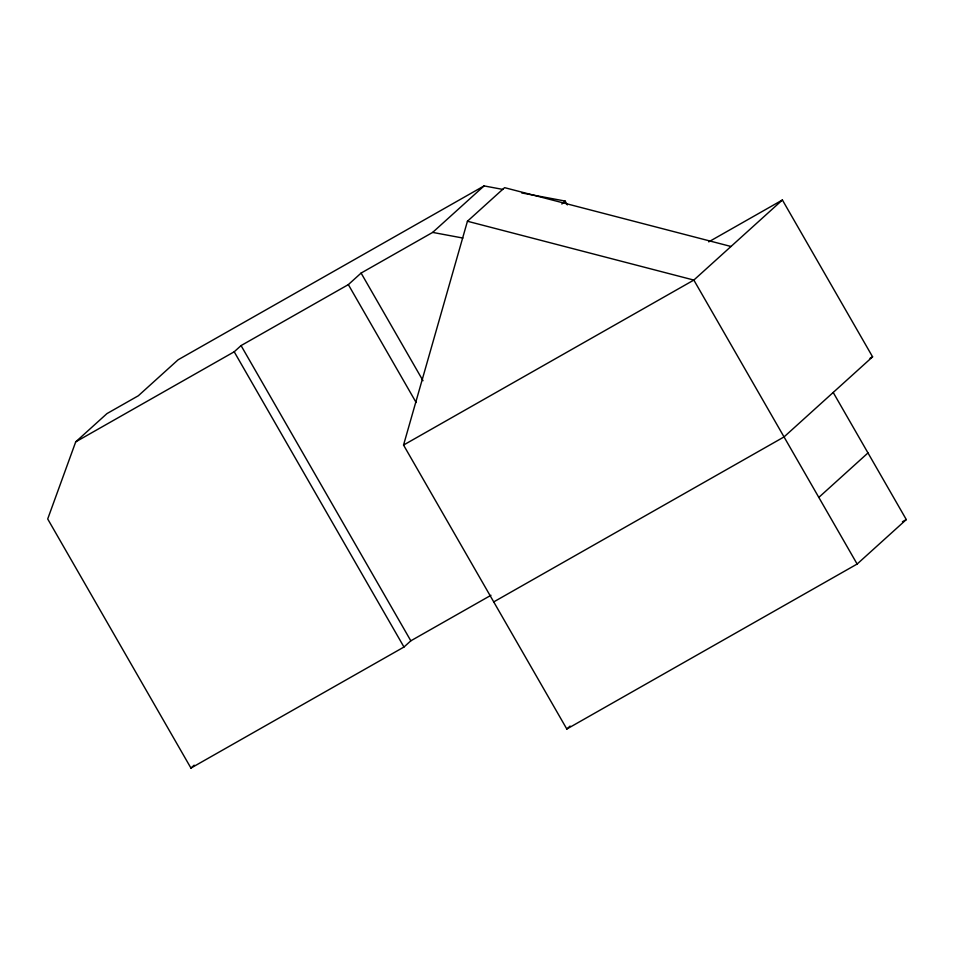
<?xml version="1.0" encoding="UTF-8"?>
<svg xmlns="http://www.w3.org/2000/svg" width="954" height="954" viewBox="0 0 954 954"><rect width="100%" height="100%" fill="white"/><g stroke="black" fill="none" stroke-linecap="round" stroke-linejoin="round"><path stroke-width="1.43" d="M833.2 392.452L906.3 519.572L857.133 564.041L566.819 729.023L403.542 445.053L467.436 221.245L504.583 187.652L730.991 246.478M502.889 189.429L484.072 185.911L178.124 359.777L138.33 395.767L106.943 413.607L75.712 441.857L47.7 518.976L190.943 768.089L403.971 647.027L410.828 640.814L490.964 595.284M75.712 441.857L234.207 351.787L241.064 345.587L348.341 284.614L361.101 273.071L432.663 232.406L484.072 185.911M561.846 204.025L565.126 201.055L567.344 204.895M493.731 601.902L784.045 436.92L872.588 356.832L782.399 199.994L693.844 280.071L403.542 445.053M190.943 768.089L194.175 765.168M818.818 497.404L867.985 452.935M566.819 729.023L570.098 726.054M708.703 241.875L782.399 199.994M870.012 358.299L872.588 356.832M902.424 521.766L906.3 519.572M521.707 192.946L565.126 201.055M432.663 232.406L462.893 238.047M467.436 221.245L693.844 280.071L857.133 564.041M361.101 273.071L423.004 380.706M348.341 284.614L416.135 402.505M241.064 345.587L410.828 640.814M234.207 351.787L403.971 647.027"/></g></svg>
